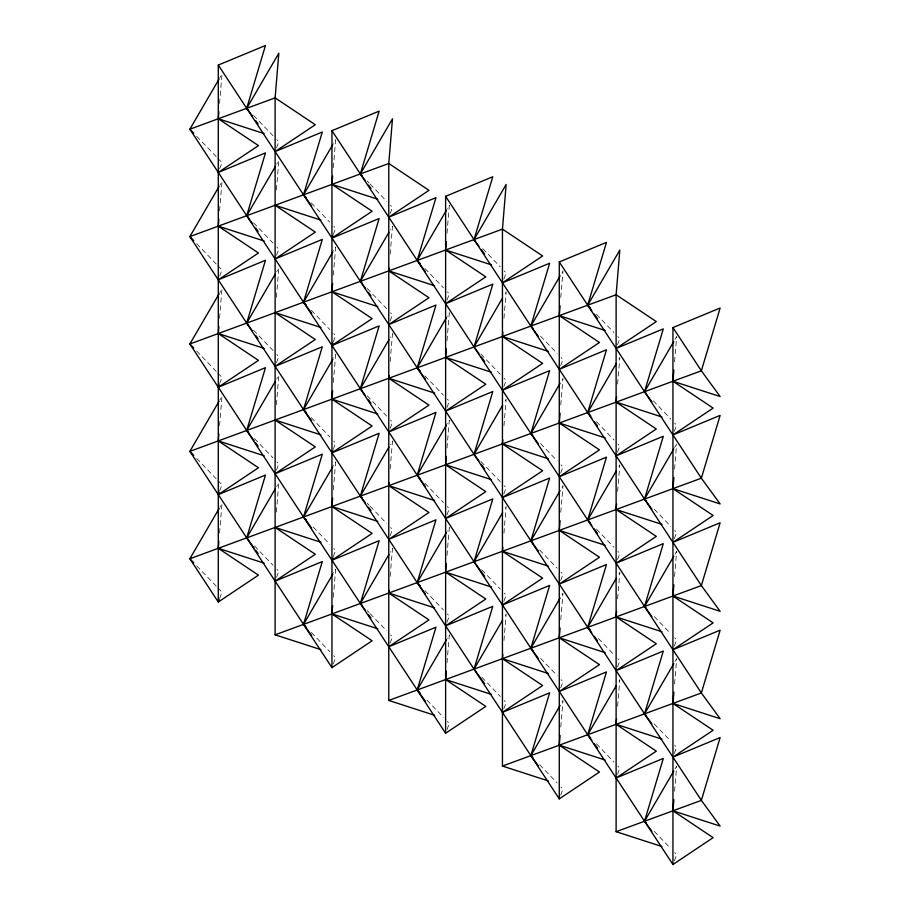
<?xml version="1.0" encoding="UTF-8"?>
<svg xmlns="http://www.w3.org/2000/svg" width="910" height="910" viewBox="0 0 910 910"><rect width="100%" height="100%" fill="white"/><g stroke="black" fill="none" stroke-linecap="round" stroke-linejoin="round"><path stroke-width="0.68" stroke-dasharray="4.55 3.41" d="M219.56 103.399L221.983 74.085L219.845 77.76M219.56 210.79L221.983 181.477L219.845 185.151M219.56 318.182L221.983 288.868L219.845 292.542M219.56 425.561L221.983 396.248L219.845 399.922M219.56 532.953L221.983 503.639L219.845 507.314M276.39 189.906L278.824 160.592L276.674 164.266M276.39 297.297L278.824 267.984L276.674 271.658M276.39 404.688L278.824 375.364L276.674 379.038M276.39 512.068L278.824 482.755L276.674 486.429M333.333 167.633L335.653 139.708L333.515 143.382M333.333 275.025L335.653 247.099L333.515 250.773M333.333 382.405L335.653 354.49L333.515 358.165M333.333 489.796L335.653 461.87L333.515 465.545M333.333 597.176L335.653 569.262L333.515 572.936M390.174 254.14L392.483 226.215L390.345 229.889M390.174 361.52L392.483 333.606L390.345 337.28M390.174 468.912L392.483 440.997L390.345 444.671M390.174 576.303L392.483 548.377L390.345 552.051M447.003 233.256L449.324 205.341L447.174 209.016M447.003 340.647L449.324 312.721L447.174 316.396M447.003 448.027L449.324 420.113L447.174 423.787M447.003 555.418L449.324 527.504L447.174 531.178M447.003 662.81L449.324 634.884L447.174 638.558M503.947 318.363L506.153 291.848L504.015 295.522M503.947 425.755L506.153 399.228L504.015 402.902M503.947 533.146L506.153 506.62L504.015 510.294M503.947 640.526L506.153 614L504.015 617.674M560.788 297.49L562.983 270.964L560.844 274.638M560.788 404.87L562.983 378.344L560.844 382.018M560.788 512.262L562.983 485.735L560.844 489.409M560.788 619.642L562.983 593.127L560.844 596.801M560.788 727.033L562.983 700.507L560.844 704.181M617.617 383.997L619.824 357.471L617.674 361.145M617.617 491.377L619.824 464.851L617.674 468.525M617.617 598.769L619.824 572.242L617.674 575.916M617.617 706.149L619.824 679.634L617.674 683.308M674.572 361.714L676.653 336.586L674.515 340.26M674.572 469.105L676.653 443.978M674.572 576.485L676.653 551.358L674.515 555.032M674.572 683.876L676.653 658.749L674.515 662.423M674.572 791.268L676.653 766.14L674.515 769.814M219.674 168.771L221.983 162.64L217.126 157.567M219.674 276.162L221.983 270.02L217.126 264.958M276.504 147.886L278.824 141.755L276.879 139.731M219.674 383.542L221.983 377.411L217.126 372.349M276.504 255.278L278.824 249.147L276.879 247.111M219.674 490.934L221.983 484.791L217.126 479.729M276.504 362.669L278.824 356.527L276.879 354.502M333.333 234.393L335.653 228.262L333.708 226.237M219.674 598.325L221.983 592.183L217.126 587.121M276.504 470.049L278.824 463.918L276.879 461.893M333.333 341.785L335.653 335.642L333.708 333.617M390.174 213.52L392.483 207.378L390.538 205.353M276.504 577.44L278.824 571.298L276.879 569.273M333.333 449.176L335.653 443.034L333.708 441.009M390.174 320.9L392.483 314.769L390.538 312.744M333.333 556.556L335.653 550.425L333.708 548.4M390.174 428.291L392.483 422.149L390.538 420.124M447.003 300.016L449.324 293.885L447.367 291.86M333.333 663.947L335.653 657.805L333.708 655.78M390.174 535.672L392.483 529.54L390.538 527.516M447.003 407.407L449.324 401.276L447.367 399.24M503.833 279.142L506.153 273L504.208 270.975M390.174 643.063L392.483 636.932L390.538 634.896M447.003 514.798L449.324 508.656L447.367 506.631M503.833 386.522L506.153 380.391L504.208 378.367M447.003 622.178L449.324 616.047L447.367 614.022M503.833 493.914L506.153 487.783L504.208 485.747M560.674 365.649L562.983 359.507L561.038 357.482M447.003 729.57L449.324 723.427L447.367 721.403M503.833 601.305L506.153 595.163L504.208 593.138M560.674 473.029L562.983 466.898L561.038 464.873M617.503 344.765L619.824 338.622L617.867 336.598M503.833 708.685L506.153 702.554L504.208 700.529M560.674 580.421L562.983 574.278L561.038 572.253M617.503 452.156L619.824 446.014L617.867 443.989M560.674 687.812L562.983 681.67L561.038 679.645M617.503 559.536L619.824 553.405L617.867 551.38M674.333 431.272L676.653 425.129L674.708 423.104M560.674 795.192L562.983 789.061L561.038 787.036M617.503 666.928L619.824 660.785L617.867 658.76M674.333 538.652L676.653 532.521L674.708 530.496M617.503 774.308L619.824 768.177L617.867 766.152M674.333 646.043L676.653 639.912L674.708 637.876M674.333 753.434L676.653 747.292L674.708 745.267M674.333 860.814L676.653 854.683L674.708 852.659M674.515 447.652L675.937 445.195M596.46 314.314L613.977 332.548M653.289 400.821L670.807 419.055M482.789 248.692L500.318 266.926M540.597 336.211L557.148 353.433M367.174 181.033L369.13 183.058M370.097 184.07L386.648 201.303M596.46 421.694L613.977 439.939M424.981 268.552L443.477 287.81M654.267 509.213L670.807 526.446M253.515 115.411L272.977 135.67M480.844 354.047L500.318 374.306M311.322 202.93L329.818 222.176M540.597 443.591L557.148 460.813M367.174 288.424L386.648 308.683M596.46 529.085L613.977 547.32M196.674 136.295L216.148 156.554M424.981 375.944L443.477 395.19M654.267 616.605L670.807 633.826M253.515 222.802L272.977 243.061M480.844 461.438L500.318 481.697M311.322 310.321L329.818 329.568M539.619 549.97L557.148 568.204M367.174 395.804L386.648 416.075M598.405 638.502L613.977 654.711M196.674 243.675L216.148 263.945M424.981 483.324L443.477 502.582M654.267 723.996L670.807 741.218M253.515 330.182L272.977 350.452M481.822 569.831L500.318 589.088M311.322 417.701L329.818 436.959M540.597 658.362L557.148 675.595M367.174 503.196L369.13 505.221M370.097 506.233L386.648 523.466M596.46 743.857L613.977 762.102M196.674 351.067L216.148 371.325M424.981 590.715L443.477 609.962M654.267 831.376L670.807 848.598M254.481 438.586L272.977 457.832M481.822 677.222L500.318 696.468M313.267 527.117L329.818 544.339M539.619 764.741L557.148 782.975M367.174 610.587L369.13 612.612M370.097 613.624L386.648 630.846M196.674 458.458L216.148 478.717M426.926 700.131L443.477 717.353M254.481 545.977L272.977 565.224M311.322 632.484L329.818 651.731M196.674 565.838L216.148 586.108"/><path stroke-width="1.36" d="M252.411 223.542L246.701 215.704L265.47 152.891L218.286 172.456L258.463 145.611L218.286 118.755L218.855 111.782M252.411 330.921L246.701 323.096L265.47 260.271L218.286 279.836L258.463 252.991L218.286 226.146L218.855 219.162M219.208 384.771L218.286 387.228L258.463 360.383L218.286 333.538L218.855 326.553M219.208 492.162L218.286 494.619L258.463 467.763L218.286 440.918L218.855 433.945M219.128 508.531L189.86 558.751L218.286 601.999L258.463 575.154L218.286 548.309L218.855 541.325M332.878 235.622L331.945 238.079L372.133 211.234L331.945 184.389L332.639 176.005M332.878 343.013L331.945 345.47L372.133 318.614L331.945 291.769L332.639 283.397M332.878 450.393L331.945 452.85L372.133 426.005L331.945 399.16L332.639 390.788M332.878 557.784L331.945 560.241L372.133 533.396L331.945 506.54L332.639 498.168M219.128 401.151L189.86 451.36L331.945 667.621L372.133 640.777L331.945 613.932L332.639 605.559M425.357 379.026L417.201 367.833L435.97 305.021L388.775 324.586L428.963 297.741L388.775 270.896L389.014 268.097M425.357 486.406L417.201 475.225L435.97 412.401L388.775 431.966L428.963 405.121L388.775 378.276L389.014 375.489M425.357 593.798L417.201 582.616L435.97 519.792L388.775 539.357L428.963 512.512L388.775 485.667L389.014 482.869M425.357 701.189L417.201 689.996L435.97 627.183L388.775 646.748L428.963 619.903L388.775 593.047L389.014 590.26M478.933 353.671L474.03 346.96L492.799 284.136L445.616 303.701L485.803 276.856L445.616 250.011L446.31 241.628M478.933 461.051L474.03 454.34L492.799 391.527L445.616 411.092L485.803 384.248L445.616 357.391L446.31 349.019M484.643 576.269L474.03 561.732L492.799 498.908L445.616 518.472L485.803 491.627L445.616 464.783L446.31 456.411M484.643 683.66L474.03 669.112L492.799 606.299L445.616 625.864L485.803 599.019L445.616 572.174L446.31 563.79M219.128 293.759L189.86 343.98L445.616 733.255L485.803 706.399L445.616 679.554L446.31 671.182M538.208 443.534L530.86 433.456L549.64 370.643L502.445 390.208L542.633 363.363L502.445 336.518L502.798 332.332M538.208 550.914L530.86 540.847L549.64 478.034L502.445 497.599L542.633 470.743L502.445 443.898L502.798 439.712M538.208 658.305L530.86 648.238L549.64 585.414L502.445 604.979L542.633 578.134L502.445 551.289L502.798 547.103M538.208 765.685L530.86 755.618L549.64 692.806L502.445 712.371L542.633 685.526L502.445 658.681L502.798 654.483M591.773 418.168L587.701 412.583L606.469 349.759L559.275 369.323L599.462 342.478L559.275 315.634L560.094 305.862M591.773 525.559L587.701 519.963L606.469 457.15L559.275 476.715L599.462 449.87L559.275 423.025L560.094 413.254M591.773 632.951L587.701 627.354L606.469 564.53L559.275 584.106L599.462 557.25L559.275 530.405L560.094 520.634M591.773 740.331L587.701 734.745L606.469 671.921L559.275 691.486L599.462 664.641L559.275 637.796L560.094 628.025M219.128 186.379L189.86 236.589L559.275 798.878L599.462 772.033L559.275 745.176L560.094 735.405M651.879 509.156L644.53 499.089L663.299 436.265L616.115 455.83L656.303 428.985L616.115 402.14L616.57 396.555M651.879 616.536L644.53 606.469L663.299 543.657L616.115 563.222L656.303 536.377L616.115 509.532L616.57 503.947M651.879 723.928L644.53 713.861L663.299 651.037L616.115 670.602L656.303 643.757L616.115 616.912L616.57 611.327M651.879 831.319L644.53 821.252L663.299 758.428L616.115 777.993L656.303 751.148L616.115 724.303L616.57 718.718M673.878 477.477L672.945 488.647L720.14 503.935L701.36 478.205L720.14 415.381L672.945 434.946L713.133 408.101L672.945 381.256L673.878 370.086M673.878 692.248L672.945 703.419L720.14 718.707L701.36 692.976L720.14 630.164L672.945 649.729L713.133 622.884L672.945 596.027L673.878 584.868M219.128 78.988L189.86 129.197L672.945 864.5L713.133 837.655L672.945 810.81L673.878 799.64M478.933 246.28L474.03 239.569L492.799 176.745L445.616 196.31L445.616 733.255M219.208 599.542L218.286 601.999L218.286 65.065L265.47 45.5L246.701 108.324L252.411 116.15M275.252 166.723L246.701 215.704L248.646 217.729M332.798 144.61L303.53 194.82L311.698 206.013M275.252 274.103L246.701 323.096L248.646 325.12M332.798 252.002L303.53 302.211L311.698 313.393M275.252 381.495L246.701 430.475L254.049 440.542M388.923 232.346L360.36 281.326L365.263 288.038M332.798 359.382L303.53 409.602L311.698 420.784M275.252 488.875L246.701 537.867L254.049 547.934M446.469 210.233L417.201 260.453L425.357 271.635M388.923 339.726L360.36 388.718L365.263 395.429M332.798 466.773L303.53 516.982L311.698 528.175M474.03 239.569L506.153 184.457L502.445 229.127L502.445 766.061L548.286 780.916M446.469 317.624L417.201 367.833L420.113 370.87M388.923 447.117L360.36 496.109L365.263 502.82M332.798 574.164L303.53 624.374L311.698 635.555M474.03 346.96L502.582 297.968M446.469 425.015L417.201 475.225L420.113 478.262M388.923 554.509L360.36 603.489L365.263 610.201M560.128 275.866L530.86 326.076L538.208 336.143M474.03 454.34L502.582 405.36M446.469 532.395L417.201 582.616L420.113 585.653M560.128 383.247L530.86 433.456L532.805 435.492M474.03 561.732L502.582 512.74M446.469 639.787L417.201 689.996L420.113 693.033M616.252 363.59L587.701 412.583L590.613 415.62M560.128 490.638L530.86 540.847L532.805 542.872M474.03 669.112L502.582 620.131M673.798 341.489L644.53 391.698L651.879 401.765M616.252 470.982L587.701 519.963L590.613 523.011M560.128 598.018L530.86 648.238L532.805 650.263M673.798 448.869L644.53 499.089L646.475 501.114M616.252 578.362L587.701 627.354L590.613 630.391M560.128 705.409L530.86 755.618L532.805 757.643M673.798 556.26L644.53 606.469L646.475 608.494M616.252 685.753L587.701 734.745L590.613 737.783M673.798 663.652L644.53 713.861L646.475 715.886M673.798 771.032L644.53 821.252L646.475 823.277M331.945 667.621L331.945 130.687L379.14 111.122L360.36 173.946L365.263 180.658M331.945 238.079L379.14 218.514L360.36 281.326L362.305 283.363M218.286 387.228L265.47 367.663L246.701 430.475L248.646 432.512M331.945 345.47L379.14 325.894L360.36 388.718L362.305 390.743M559.275 798.878L559.275 261.943L606.469 242.379L587.701 305.191L591.773 310.788M218.286 494.619L265.47 475.054L246.701 537.867L248.646 539.892M331.945 452.85L379.14 433.285L360.36 496.109L362.305 498.134M672.945 864.5L672.945 327.566L720.14 308.001L701.36 370.814L720.14 396.544L672.945 381.256M331.945 560.241L379.14 540.676L360.36 603.489L362.305 605.514M248.646 110.349L246.701 108.324L278.824 53.212L275.116 97.882L275.116 634.816L701.36 478.205L559.275 261.943M362.305 175.971L360.36 173.946L392.483 118.835L388.775 163.504L388.775 700.438L701.36 585.596L720.14 522.772L672.945 542.337L713.133 515.492L672.945 488.647M502.445 766.061L701.36 692.976L331.945 130.687M590.613 308.228L587.701 305.191L619.824 250.079L616.115 294.749L616.115 831.683L701.36 800.368L720.14 737.544L672.945 757.109L713.133 730.264L672.945 703.419M218.286 118.755L264.127 133.611M331.945 184.389L377.786 199.233M445.616 250.011L491.457 264.856M320.957 220.118L275.116 205.262L315.304 232.107L275.116 258.963L322.299 239.398L303.53 302.211L306.454 305.248M559.275 315.634L605.116 330.478M388.775 270.896L434.627 285.74M218.286 226.146L264.127 241.002M502.445 336.518L548.286 351.362M331.945 291.769L377.786 306.625M616.115 402.14L661.957 416.985M445.616 357.391L491.457 372.247M320.957 327.498L275.116 312.653L315.304 339.498L275.116 366.343L322.299 346.778L303.53 409.602L306.454 412.639M559.275 423.025L605.116 437.869M388.775 378.276L434.627 393.131M218.286 333.538L264.127 348.382M502.445 443.898L548.286 458.754M331.945 399.16L377.786 414.004M616.115 509.532L661.957 524.376M445.616 464.783L491.457 479.638M320.957 434.889L275.116 420.045L315.304 446.89L275.116 473.735L322.299 454.17L303.53 516.982L306.454 520.031M559.275 530.405L605.116 545.261M388.775 485.667L434.627 500.511M218.286 440.918L264.127 455.774M672.945 596.027L720.14 611.315L701.36 585.596L445.616 196.31M502.445 551.289L548.286 566.134M331.945 506.54L377.786 521.396M616.115 616.912L661.957 631.767M445.616 572.174L491.457 587.018M320.957 542.28L275.116 527.425L315.304 554.27L275.116 581.126L322.299 561.55L303.53 624.374L306.454 627.411M559.275 637.796L605.116 652.641M388.775 593.047L434.627 607.903M218.286 548.309L264.127 563.154M502.445 658.681L548.286 673.525M331.945 613.932L377.786 628.787M616.115 724.303L661.957 739.147M445.616 679.554L491.457 694.41M275.116 634.816L320.957 649.66M559.275 745.176L605.116 760.032M388.775 700.438L434.627 715.294M672.945 810.81L720.14 826.098L701.36 800.368L218.286 65.065M616.115 831.683L661.957 846.539M646.475 393.723L644.53 391.698L663.299 328.874L616.115 348.45L656.303 321.594L616.115 294.749L189.86 451.36L193.762 455.409M532.805 328.101L530.86 326.076L549.64 263.252L502.445 282.817L542.633 255.972L502.445 229.127L189.86 343.98L193.762 348.029M420.113 263.49L417.201 260.453L435.97 197.629L388.775 217.194L428.963 190.349L388.775 163.504L189.86 236.589L193.762 240.638M306.454 197.868L303.53 194.82L322.299 132.007L275.116 151.572L315.304 124.727L275.116 97.882L189.86 129.197L193.762 133.258M193.762 562.801L189.86 558.751L701.36 370.814L672.945 327.566M594.23 314.143L597.495 318.614M481.379 249.636L484.643 254.106M594.23 421.523L597.495 426.005M368.527 185.128L370.973 188.484M481.379 357.027L484.643 361.498M594.23 528.915L597.495 533.385M255.676 120.621L258.121 123.976M368.527 292.519L370.973 295.875M481.379 464.407L484.643 468.889M594.23 636.306L597.495 640.777M255.676 228.012L258.121 231.368M368.527 399.899L370.973 403.255M594.23 743.686L597.495 748.168M255.676 335.403L258.121 338.759M368.527 507.291L370.973 510.647M255.676 442.783L258.121 446.139M368.527 614.682L370.973 618.038M255.676 550.175L258.121 553.53"/></g></svg>
